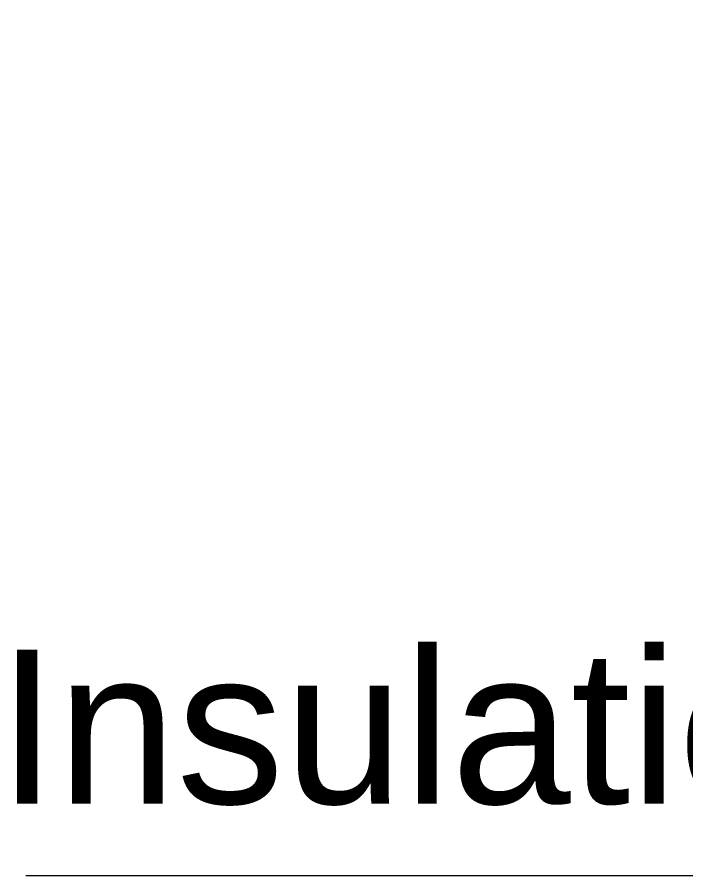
# Model space of a CAD drawing. Header units: millimetres. Extents: x 0 to 42050, y 0 to 29700.
# Drawn here: x 19650 to 20302, y 10727 to 11564 of the extents above; entities that cross this region are included whole.
import ezdxf

# ---------------------------------------------------------------- set-up
doc = ezdxf.new("R2010")
doc.units = ezdxf.units.MM
doc.header["$LTSCALE"] = 50
doc.layers.add('Symbol', color=7, linetype='Continuous', lineweight=18)
doc.styles.add('Title', font='arial.ttf')
doc.dimstyles.new('Default - Method 2a$7', dxfattribs={"dimscale": 50, "dimtxt": 3, "dimasz": 2.5, "dimexe": 3, "dimexo": 0.5, "dimgap": 0.7, "dimtad": 0, "dimtoh": 1, "dimdec": 1, "dimrnd": 1e-08, "dimtxsty": 'Title', "dimcen": 0.09, "dimdle": 10, "dimclrd": 256, "dimclre": 256, "dimclrt": 7, "dimazin": 2, "dimtfac": 0.833333, "dimtdec": 1, "dimtmove": 0, "dimatfit": 3, "dimfxl": 1, "dimtolj": 1, "dimlwd": -1, "dimlwe": -1, "dimarcsym": 0})

msp = doc.modelspace()

# ---------------------------------------------------------------- texts
at = {"layer": 'Symbol', "color": 7, "insert": (22449.27, 10751.82), "char_height": 150, "width": 2818.5596, "attachment_point": 9, "style": 'Title'}
msp.add_mtext('\\fArial|b0|i0;Insulation and cladding on site', dxfattribs=at)

# ---------------------------------------------------------------- leaders
at = {"layer": 'Symbol', "annotation_type": 0, "has_hookline": 1, "hookline_direction": 1, "text_width": 2791.06}
msp.add_leader([(23222.67, 11563.54), (22574.27, 10726.82), (22449.27, 10726.82)], dimstyle='Default - Method 2a$7', override={"dimgap": 0, "dimtad": 1}, dxfattribs=at)

doc.saveas('drawing.dxf')
